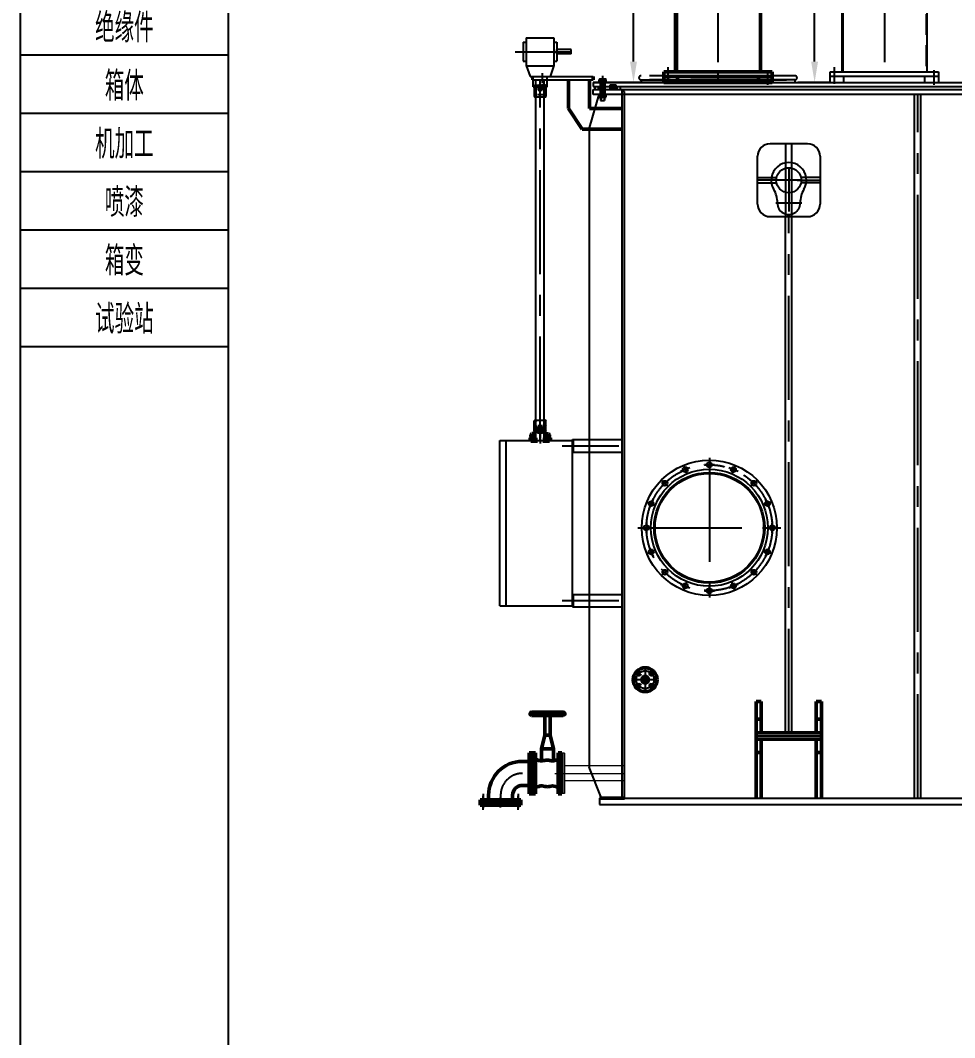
# Model space of a CAD drawing. Header units: millimetres. Extents: x -1000 to 22760, y -400 to 16400.
# Drawn here: x -1000 to 3492, y 8000 to 12888 of the extents above; entities that cross this region are included whole.
import ezdxf
from ezdxf.enums import TextEntityAlignment as Align

# ---------------------------------------------------------------- set-up
doc = ezdxf.new("R2010")
doc.units = ezdxf.units.MM
doc.header["$LTSCALE"] = 400
for name, pattern in [('ACAD_ISO02W100', [15, 12, -3]), ('CENTER', [2, 1.25, -0.25, 0.25, -0.25]), ('DASHED', [0.75, 0.5, -0.25]), ('DASHED2', [0.375, 0.25, -0.125]), ('EB_DASHDOT', [39, 30, -3, 3, -3]), ('PHANTOM', [2.5, 1.25, -0.25, 0.25, -0.25, 0.25, -0.25])]:
    doc.linetypes.add(name, pattern=pattern)
for name, color, linetype, lineweight in [('0粗实线层', 7, 'Continuous', 50), ('1虚线层', 5, 'DASHED', 25), ('2中心线层', 1, 'CENTER', 25), ('3双点划线层', 4, 'PHANTOM', 25), ('4细实线层', 2, 'Continuous', 25), ('5文字层', 6, 'Continuous', 25), ('6标注层', 3, 'Continuous', 25), ('CAXA0', 7, 'Continuous', 70), ('CAXA1', 1, 'EB_DASHDOT', 25), ('CAXA5', 4, 'Continuous', 25), ('tablist', 3, 'Continuous', 25)]:
    doc.layers.add(name, color=color, linetype=linetype, lineweight=lineweight)
for name, color, linetype in [('1', 5, 'DASHED2'), ('1轮廓实线层', 7, 'Continuous'), ('2', 2, 'CENTER'), ('2细线层', 4, 'Continuous'), ('3中心线层', 1, 'CENTER'), ('4虚线层', 6, 'DASHED'), ('5剖面线层', 2, 'Continuous'), ('MAIN', 3, 'Continuous'), ('图框层', 7, 'Continuous')]:
    doc.layers.add(name, color=color, linetype=linetype)
doc.styles.add('PC_TEXTSTYLE', font='txt.shx', dxfattribs={"width": 0.67, "bigfont": 'hztxt.shx'})
doc.styles.add('TH_GBDIM', font='txt.shx', dxfattribs={"width": 0.67, "bigfont": 'hztxt.shx'})
doc.dimstyles.new('TH_GBDIM', dxfattribs={"dimscale": 40, "dimtxt": 3.5, "dimasz": 2.5, "dimexe": 2, "dimexo": 0, "dimgap": 1.5, "dimtad": 0, "dimtoh": 1, "dimdec": 1, "dimdsep": 46, "dimtxsty": 'TH_GBDIM', "dimcen": 2.5, "dimclrd": 3, "dimclre": 3, "dimclrt": 6, "dimadec": 0, "dimazin": 2, "dimtfac": 0.714286, "dimtdec": 1, "dimtmove": 0, "dimatfit": 3, "dimfxl": 0, "dimtzin": 0, "dimlwd": -1, "dimlwe": -1, "dimarcsym": 0})
pattern_1 = [(45, (1448.5772, 12601.8445), (-2.245064, 2.245064), [])]
pattern_2 = [(315, (1448.5772, 12518.9284), (-2.245064, -2.245064), [])]

# ---------------------------------------------------------------- blocks, each defined once
blk = doc.blocks.new('A$C56D739F4')
at = {"color": 1, "linetype": 'CENTER'}
for p, q in [((157, 315), (157, 465)), ((0, 300), (314, 300))]:
    blk.add_line(p, q, dxfattribs=at)
at = {"layer": '0粗实线层', "color": 0}
for p, q in [((0, 465), (25, 465)), ((0, 0), (0, 465)), ((25, 465), (25, 315)), ((289, 465), (314, 465)), ((289, 315), (289, 465)), ((314, 465), (314, 0)), ((0, 380), (25, 380)), ((289, 380), (314, 380)), ((0, 315), (314, 315)), ((0, 285), (314, 285)), ((25, 285), (25, 0)), ((289, 0), (289, 285)), ((0, 220), (25, 220)), ((289, 220), (314, 220))]:
    blk.add_line(p, q, dxfattribs=at)
blk = doc.blocks.new('A$C26587000')
at = {"color": 0}
for p, q in [((90, 175), (-90, 175)), ((-150, -115), (-150, 115)), ((150, 115), (150, -115)), ((-90, -175), (90, -175))]:
    blk.add_line(p, q, dxfattribs=at)
at = {"color": 5}
for p, q in [((-15, -175), (-15, 175)), ((15, -175), (15, 175)), ((-150, 12.5), (-59.8, 12.5)), ((150, 12.5), (59.8, 12.5)), ((-150, -12.5), (-58.7, -12.5)), ((150, -12.5), (58.7, -12.5))]:
    blk.add_line(p, q, dxfattribs=at)
at = {"color": 1}
for p, q in [((40, 0), (-150, 0)), ((0, 40), (0, -150)), ((40, 0), (150, 0))]:
    blk.add_line(p, q, dxfattribs=at)
at = {"color": 6}
for p, q in [((-59.8, 12.5), (-58.7, 12.5)), ((59.8, 12.5), (58.7, 12.5))]:
    blk.add_line(p, q, dxfattribs=at)
at = {"color": 5}
blk.add_circle((0, 0), 60, dxfattribs=at)
at = {"color": 0}
for centre, radius, start, end in [((-90, 115), 60, 90, 180), ((90, 115), 60, 0, 90), ((0, 0), 85, 328.5963, 211.4037), ((-175, -106.8), 120, 358.9582, 31.4037), ((175, -106.8), 120, 148.5963, 181.0418), ((-90, -115), 60, 180, 270), ((0, -110), 55, 178.9582, 1.0418), ((90, -115), 60, 270, 0)]:
    blk.add_arc(centre, radius, start, end, dxfattribs=at)
at = {"layer": '2中心线层'}
for p, q in [((0, 63), (0, -148.9)), ((63, 0), (-63, 0)), ((63, -110), (-63, -110))]:
    blk.add_line(p, q, dxfattribs=at)
blk = doc.blocks.new('A$C27E902EB')
at = {"layer": '0粗实线层'}
for centre, radius in [((0, 0), 57.5), ((-30.1, 30.1), 7), ((0, 0), 16.2), ((0, 0), 12.5), ((30.1, 30.1), 7), ((-30.1, -30.1), 7), ((30.1, -30.1), 7)]:
    blk.add_circle(centre, radius, dxfattribs=at)
at = {"layer": '2中心线层'}
for p, q in [((0, 59.8), (0, -59.8)), ((-23.8, 23.8), (-36.3, 36.3)), ((23.8, 23.8), (36.3, 36.3)), ((57.5, 0), (-57.5, 0)), ((-23.8, -23.8), (-36.3, -36.3)), ((23.8, -23.8), (36.3, -36.3))]:
    blk.add_line(p, q, dxfattribs=at)
blk.add_circle((0, 0), 42.5, dxfattribs=at)
blk = doc.blocks.new('A$C30575253')
for centre, radius in [((0, 0), 325), ((0, 302.5), 12), ((0, 0), 281), ((0, 0), 266), ((0, 0), 261), ((-115.8, 279.5), 12), ((115.8, 279.5), 12), ((-213.9, 213.9), 12), ((213.9, 213.9), 12), ((-279.5, 115.8), 12), ((279.5, 115.8), 12), ((-302.5, 0), 12), ((302.5, 0), 12), ((-279.5, -115.8), 12), ((279.5, -115.8), 12), ((-213.9, -213.9), 12), ((213.9, -213.9), 12), ((-115.8, -279.5), 12), ((0, -302.5), 12), ((115.8, -279.5), 12)]:
    blk.add_circle(centre, radius)
at = {"layer": '2中心线层'}
for p, q in [((-124.9, 301.6), (-106.6, 257.3)), ((24, 302.5), (-24, 302.5)), ((0, 335.6), (0, -335.6)), ((0, 326.5), (0, 278.5)), ((124.9, 301.6), (106.6, 257.3)), ((-93.6, 288.7), (-137.9, 270.3)), ((137.9, 270.3), (93.6, 288.7)), ((-196.9, 230.9), (-230.9, 196.9)), ((-230.9, 230.9), (-196.9, 196.9)), ((230.9, 196.9), (196.9, 230.9)), ((230.9, 230.9), (196.9, 196.9)), ((-301.6, 124.9), (-257.3, 106.6)), ((-270.3, 137.9), (-288.7, 93.6)), ((301.6, 124.9), (257.3, 106.6)), ((288.7, 93.6), (270.3, 137.9)), ((-344.4, 0), (344.4, 0)), ((-326.5, 0), (-278.5, 0)), ((-302.5, 24), (-302.5, -24)), ((302.5, -24), (302.5, 24)), ((326.5, 0), (278.5, 0)), ((-288.7, -93.6), (-270.3, -137.9)), ((270.3, -137.9), (288.7, -93.6)), ((-301.6, -124.9), (-257.3, -106.6)), ((301.6, -124.9), (257.3, -106.6)), ((-230.9, -196.9), (-196.9, -230.9)), ((-230.9, -230.9), (-196.9, -196.9)), ((196.9, -230.9), (230.9, -196.9)), ((230.9, -230.9), (196.9, -196.9)), ((-137.9, -270.3), (-93.6, -288.7)), ((-124.9, -301.6), (-106.6, -257.3)), ((0, -326.5), (0, -278.5)), ((93.6, -288.7), (137.9, -270.3)), ((124.9, -301.6), (106.6, -257.3)), ((-24, -302.5), (24, -302.5))]:
    blk.add_line(p, q, dxfattribs=at)
blk.add_circle((0, 0), 302.5, dxfattribs=at)
blk = doc.blocks.new('A$C3A4966C6')
at = {"layer": '3中心线层'}
blk.add_line((384, 2160.7), (384, 2107.1), dxfattribs=at)
at = {"layer": '3双点划线层'}
for p, q in [((754, 2147.5), (14, 2147.5)), ((14, 2127.5), (754, 2127.5)), ((14, 2127.5), (14, 2115.5)), ((754, 2127.5), (14, 2127.5)), ((754, 2127.5), (754, 2115.5))]:
    blk.add_line(p, q, dxfattribs=at)
for centre, start, end in [((14, 2137.5), 90, 270), ((754, 2137.5), 270, 90)]:
    blk.add_arc(centre, 10, start, end, dxfattribs=at)
blk = doc.blocks.new('BRDLW-126-630-3')
for p, q in [((-260, 406), (260, 406)), ((-260, 378), (-260, 406)), ((260, 378), (260, 406)), ((290, 408), (304, 408)), ((290, 408), (290, 303)), ((304, 408), (304, 303)), ((314, 408), (304, 408)), ((314, 408), (314, 303)), ((-260, 356), (-260, 378)), ((-204, 378), (-260, 378)), ((-260, 378), (0, 378)), ((-204, 356), (-260, 356)), ((260, 356), (-260, 356)), ((-204, 378), (-204, 0)), ((-200, 378), (-200, 0)), ((0, 378), (260, 378)), ((290, 348), (200, 348)), ((204, 378), (204, 0)), ((260, 378), (260, 356)), ((290, 363), (260, 363)), ((290, 303), (304, 303)), ((314, 303), (304, 303)), ((-260, -50), (-260, 0)), ((-260, 0), (-200, 0)), ((-260, 0), (260, 0)), ((260, 0), (260, -50)), ((260, -22), (-260, -22)), ((260, -22), (-260, -22)), ((-195, -50), (-195, -22)), ((195, -50), (195, -22))]:
    blk.add_line(p, q)
at = {"ltscale": 10}
blk.add_line((-260, -50), (260, -50), dxfattribs=at)
at = {"layer": '1'}
blk.add_line((200, 378), (200, 0), dxfattribs=at)
at = {"layer": '2'}
for p, q in [((286, 393), (319, 393)), ((286, 318), (320.6, 318))]:
    blk.add_line(p, q, dxfattribs=at)
at = {"layer": '2中心线层'}
for p, q in [((-240, 423.3), (-240, 340)), ((240, 429.1), (240, 352.5)), ((-240, -57.3), (-240, 22.7)), ((240, -61.9), (240, 9.1))]:
    blk.add_line(p, q, dxfattribs=at)
at = {"layer": '3中心线层'}
blk.add_line((0, 547.6), (0, -19.5), dxfattribs=at)
blk = doc.blocks.new('GY-SGZ')
for p, q in [((1803.6, 9261.6), (2323.6, 9261.6)), ((1803.6, 9233.6), (1803.6, 9261.6)), ((2323.6, 9233.6), (2323.6, 9261.6)), ((2353.6, 9263.6), (2367.6, 9263.6)), ((2353.6, 9263.6), (2353.6, 9158.6)), ((2367.6, 9263.6), (2367.6, 9158.6)), ((2377.6, 9263.6), (2367.6, 9263.6)), ((2377.6, 9263.6), (2377.6, 9158.6)), ((1803.6, 9211.6), (1803.6, 9233.6)), ((1859.6, 9233.6), (1803.6, 9233.6)), ((1803.6, 9233.6), (2063.6, 9233.6)), ((1859.6, 9211.6), (1803.6, 9211.6)), ((2323.6, 9211.6), (1803.6, 9211.6)), ((1859.6, 9233.6), (1859.6, 8805.6)), ((1863.6, 9233.6), (1863.6, 8805.6)), ((2063.6, 9233.6), (2323.6, 9233.6)), ((2353.6, 9203.6), (2263.6, 9203.6)), ((2267.6, 9233.6), (2267.6, 8805.6)), ((2323.6, 9233.6), (2323.6, 9211.6)), ((2353.6, 9218.6), (2323.6, 9218.6)), ((2353.6, 9158.6), (2367.6, 9158.6)), ((2377.6, 9158.6), (2367.6, 9158.6)), ((1803.6, 8755.6), (1803.6, 8805.6)), ((1803.6, 8805.6), (1863.6, 8805.6)), ((1803.6, 8805.6), (2323.6, 8805.6)), ((2323.6, 8805.6), (2323.6, 8755.6)), ((2323.6, 8783.6), (1803.6, 8783.6)), ((2323.6, 8783.6), (1803.6, 8783.6)), ((1868.6, 8755.6), (1868.6, 8783.6)), ((2258.6, 8755.6), (2258.6, 8783.6))]:
    blk.add_line(p, q)
at = {"ltscale": 10}
blk.add_line((1803.6, 8755.6), (2323.6, 8755.6), dxfattribs=at)
at = {"layer": '1'}
blk.add_line((2263.6, 9233.6), (2263.6, 8805.6), dxfattribs=at)
at = {"layer": '2'}
for p, q in [((2349.6, 9248.6), (2382.6, 9248.6)), ((2349.6, 9173.6), (2384.2, 9173.6))]:
    blk.add_line(p, q, dxfattribs=at)
at = {"layer": '2中心线层'}
for p, q in [((1823.6, 9278.8), (1823.6, 9195.5)), ((2303.6, 9284.7), (2303.6, 9208)), ((1823.6, 8748.3), (1823.6, 8828.3)), ((2303.6, 8743.7), (2303.6, 8814.6))]:
    blk.add_line(p, q, dxfattribs=at)
at = {"layer": '3中心线层'}
blk.add_line((2063.6, 9353.1), (2063.6, 8786.1), dxfattribs=at)
blk = doc.blocks.new('A$C691A36B3')
at = {"layer": '0粗实线层'}
for p, q in [((-146.3, 294), (6.3, 294)), ((-146.3, 278.5), (6.3, 278.5)), ((-82.8, 278.5), (-82.8, 183.4)), ((-57.2, 278.5), (-57.2, 183.4)), ((-82.8, 183.4), (-98.7, 118.2)), ((-82.8, 183.4), (-57.2, 183.4)), ((-57.2, 183.4), (-41.3, 118.2)), ((-157.6, -98), (-157.6, 98)), ((-145, 98), (-157.6, 98)), ((-145, -98), (-145, 98)), ((-145, 98), (-127.2, 98)), ((-145, -98), (-145, 98)), ((-127.2, -98), (-127.2, 98)), ((-98.7, 118.2), (-98.7, 60.4)), ((-98.7, 118.2), (-41.3, 118.2)), ((-41.3, 118.2), (-41.3, 60.4)), ((-17.8, -98), (-17.8, 98)), ((-17.8, 98), (0, 98)), ((0, -98), (0, 98)), ((-157.6, 57.8), (-190, 57.8)), ((-157.6, -57.7), (-190, -57.7)), ((-197, -127.4), (-393, -127.4)), ((-393, -140), (-393, -127.4)), ((-197, -140), (-393, -140)), ((-393, -140), (-393, -152.6)), ((-352.7, -127.4), (-352.7, -105)), ((-237.2, -127.4), (-237.2, -105)), ((-197, -140), (-197, -127.4)), ((-197, -140), (-197, -152.6)), ((-145, -98), (-157.6, -98)), ((-127.2, -98), (-145, -98)), ((0, -98), (-17.8, -98)), ((-197, -152.6), (-393, -152.6))]:
    blk.add_line(p, q, dxfattribs=at)
for centre, radius, start, end in [((-146.3, 286.3), 7.74, 90, 270), ((6.3, 286.3), 7.74, 270, 90), ((-190, -105), 162.8, 90, 180), ((-190, -105), 47.3, 90, 180)]:
    blk.add_arc(centre, radius, start, end, dxfattribs=at)
for points, knots in [([(-127.2, 66.4), (-116.3, 64.8), (-97.4, 55.5), (-78.3, 64.6), (-70, 64.1)], [0, 0, 0, 0, 33.020725, 58.090499, 58.090499, 58.090499, 58.090499]), ([(-17.8, 66.4), (-27.1, 65.1), (-44.1, 55.5), (-61.7, 64.6), (-70, 64.1)], [0, 0, 0, 0, 28.125671, 53.195445, 53.195445, 53.195445, 53.195445]), ([(-127.2, -66.4), (-116.3, -64.8), (-97.4, -55.5), (-78.3, -64.6), (-70, -64.1)], [0, 0, 0, 0, 33.020725, 58.090499, 58.090499, 58.090499, 58.090499]), ([(-17.8, -66.4), (-27.1, -65.1), (-44.1, -55.5), (-61.7, -64.6), (-70, -64.1)], [0, 0, 0, 0, 28.125671, 53.195445, 53.195445, 53.195445, 53.195445])]:
    blk.add_open_spline(points, degree=3, knots=knots, dxfattribs=at)
at = {"layer": '2中心线层'}
for p, q in [((-379, -98), (-379, -167.1)), ((-379, -175.1), (-379, -108.2)), ((-295, -105), (-295, -150.4)), ((-295, -164.7), (-295, -116.6)), ((-211, -98), (-211, -167.1)), ((-211, -175.1), (-211, -108.2))]:
    blk.add_line(p, q, dxfattribs=at)
blk.add_arc((-190, -105), 105, 90, 180, dxfattribs=at)
blk = doc.blocks.new('CAXBLOCK77')
at = {"layer": 'CAXA0', "color": 0, "linetype": 'Continuous', "lineweight": 25}
blk.add_line((-702.4, 1020.1), (-702.1, 1020.4), dxfattribs=at)
blk = doc.blocks.new('CAXBLOCK78')
at = {"layer": 'CAXA0', "color": 0, "linetype": 'Continuous', "lineweight": 25}
blk.add_line((-700.9, 1020.5), (-701.9, 1021.5), dxfattribs=at)
blk = doc.blocks.new('CAXBLOCK79')
at = {"layer": 'CAXA0', "color": 0, "linetype": 'Continuous', "lineweight": 25}
blk.add_line((-702.1, 1020.4), (-700.9, 1021.6), dxfattribs=at)
blk = doc.blocks.new('CAXBLOCK80')
at = {"layer": 'CAXA0', "color": 0, "linetype": 'Continuous', "lineweight": 25}
blk.add_line((-700.8, 1020.4), (-700.9, 1020.5), dxfattribs=at)
blk = doc.blocks.new('CAXBLOCK81')
at = {"layer": 'CAXA0', "color": 0, "linetype": 'Continuous', "lineweight": 25}
blk.add_line((-700.9, 1021.6), (-700.7, 1021.9), dxfattribs=at)
blk = doc.blocks.new('CAXBLOCK82')
at = {"layer": 'CAXA0', "color": 0, "linetype": 'Continuous', "lineweight": 25}
blk.add_line((-700.8, 1018.9), (-699.4, 1020.2), dxfattribs=at)
blk = doc.blocks.new('CAXBLOCK83')
at = {"layer": 'CAXA0', "color": 0, "linetype": 'Continuous', "lineweight": 25}
blk.add_line((-699.8, 1019.4), (-700.8, 1020.4), dxfattribs=at)
blk = doc.blocks.new('CAXBLOCK84')
at = {"layer": 'CAXA0', "color": 0, "linetype": 'Continuous', "lineweight": 25}
blk.add_line((-678.2, 1018.9), (-677.9, 1019.1), dxfattribs=at)
blk = doc.blocks.new('CAXBLOCK85')
at = {"layer": 'CAXA0', "color": 0, "linetype": 'Continuous', "lineweight": 25}
blk.add_line((-677.9, 1020.2), (-678.1, 1020.4), dxfattribs=at)
blk = doc.blocks.new('CAXBLOCK86')
at = {"layer": 'CAXA0', "color": 0, "linetype": 'Continuous', "lineweight": 25}
blk.add_line((-679.4, 1020.5), (-678, 1021.9), dxfattribs=at)
blk = doc.blocks.new('CAXBLOCK87')
at = {"layer": 'CAXA0', "color": 0, "linetype": 'Continuous', "lineweight": 25}
blk.add_line((-678.1, 1020.4), (-679.1, 1021.3), dxfattribs=at)
blk = doc.blocks.new('CAXBLOCK88')
at = {"layer": 'CAXA0', "color": 0, "linetype": 'Continuous', "lineweight": 25}
blk.add_line((-676.7, 1020.4), (-676.4, 1020.6), dxfattribs=at)
blk = doc.blocks.new('CAXBLOCK89')
at = {"layer": 'CAXA0', "color": 0, "linetype": 'Continuous', "lineweight": 25}
blk.add_line((-677, 1019.2), (-677.9, 1020.2), dxfattribs=at)
blk = doc.blocks.new('CAXBLOCK90')
at = {"layer": 'CAXA0', "color": 0, "linetype": 'Continuous', "lineweight": 25}
blk.add_line((-677.9, 1019.1), (-676.7, 1020.4), dxfattribs=at)
blk = doc.blocks.new('CAXBLOCK76', base_point=(-689.4, 1020.4))
at = {"layer": 'CAXA0', "linetype": 'Continuous', "lineweight": 70}
for p, q in [((-700.9, 1021.9), (-677.9, 1021.9)), ((-700.9, 1018.9), (-677.9, 1018.9))]:
    blk.add_line(p, q, dxfattribs=at)
for centre in [(-700.9, 1020.4), (-677.9, 1020.4)]:
    blk.add_circle(centre, 1.5, dxfattribs=at)
at = {"layer": 'CAXA1', "linetype": 'EB_DASHDOT', "lineweight": 25}
for p, q in [((-704.4, 1020.4), (-674.4, 1020.4)), ((-700.9, 1016.9), (-700.9, 1023.9)), ((-689.4, 1016.9), (-689.4, 1023.9)), ((-677.9, 1016.9), (-677.9, 1023.9))]:
    blk.add_line(p, q, dxfattribs=at)
at = {"layer": 'CAXA5', "linetype": 'Continuous', "lineweight": 25}
for name in ['CAXBLOCK77', 'CAXBLOCK79', 'CAXBLOCK78', 'CAXBLOCK81', 'CAXBLOCK80', 'CAXBLOCK83', 'CAXBLOCK82', 'CAXBLOCK86', 'CAXBLOCK87', 'CAXBLOCK84', 'CAXBLOCK85', 'CAXBLOCK90', 'CAXBLOCK89', 'CAXBLOCK88']:
    blk.add_blockref(name, (0, 0), dxfattribs=at)
blk = doc.blocks.new('*D163')
at = {"color": 3}
for p, q in [((2321.2, 14342.9), (1867.6, 14342.9)), ((1947.6, 14242.9), (1947.6, 13636.2)), ((1947.6, 12689.9), (1947.6, 13296.6)), ((2353.8, 12589.9), (1867.6, 12589.9))]:
    blk.add_line(p, q, dxfattribs=at)
for points in [[(1930.9, 14242.9), (1964.2, 14242.9), (1947.6, 14342.9)], [(1930.9, 12689.9), (1964.2, 12689.9), (1947.6, 12589.9)]]:
    blk.add_solid(points, dxfattribs=at)
at = {"layer": 'Defpoints', "color": 0}
for p in [(1947.6, 14342.9), (2321.2, 14342.9), (2353.8, 12589.9)]:
    blk.add_point(p, dxfattribs=at)
at = {"color": 6, "insert": (1947.6, 13466.4), "char_height": 140, "attachment_point": 5, "rotation": 90, "style": 'TH_GBDIM'}
blk.add_mtext('1753', dxfattribs=at)
blk = doc.blocks.new('*D165')
at = {"color": 3}
for p, q in [((3118.3, 14900.9), (2738.2, 14900.9)), ((2818.2, 14800.9), (2818.2, 13905.1)), ((2818.2, 12689.9), (2818.2, 13585.7)), ((2893.8, 12589.9), (2738.2, 12589.9))]:
    blk.add_line(p, q, dxfattribs=at)
for points in [[(2801.5, 14800.9), (2834.9, 14800.9), (2818.2, 14900.9)], [(2801.5, 12689.9), (2834.9, 12689.9), (2818.2, 12589.9)]]:
    blk.add_solid(points, dxfattribs=at)
at = {"layer": 'Defpoints', "color": 0}
for p in [(2818.2, 14900.9), (3118.3, 14900.9), (2893.8, 12589.9)]:
    blk.add_point(p, dxfattribs=at)
at = {"color": 6, "insert": (2818.2, 13745.4), "char_height": 140, "attachment_point": 5, "rotation": 90, "style": 'TH_GBDIM'}
blk.add_mtext('2311', dxfattribs=at)
blk = doc.blocks.new('PC_TYDH_BLOCK')
at = {"layer": '0粗实线层', "linetype": 'Continuous'}
for p in [(60, 0), (0, -12)]:
    blk.add_line(p, (60, -12), dxfattribs=at)
at = {"layer": 'tablist'}
for p, q in [((0, -40), (-25, -40)), ((0, -47), (-25, -47)), ((0, -54), (-25, -54)), ((0, -61), (-25, -61)), ((0, -68), (-25, -68)), ((0, -75), (-25, -75)), ((0, -82), (-25, -82)), ((0, -89), (-25, -89)), ((0, -96), (-25, -96)), ((0, -103), (-25, -103)), ((0, -110), (-25, -110)), ((0, -117), (-25, -117))]:
    blk.add_line(p, q, dxfattribs=at)
at = {"layer": '5文字层', "style": 'PC_TEXTSTYLE', "width": 0.67}
for s, p in [('发放车间及班组', (-12.5, -43.5)), ('总装', (-12.5, -50.5)), ('铁心', (-12.5, -57.5)), ('线圈', (-12.5, -64.5)), ('线圈套装', (-12.5, -71.5)), ('绝缘件', (-12.5, -78.5)), ('箱体', (-12.5, -85.5)), ('机加工', (-12.5, -92.5)), ('喷漆', (-12.5, -99.5)), ('箱变', (-12.5, -106.5)), ('试验站', (-12.5, -113.5))]:
    blk.add_text(s, height=3.5, dxfattribs=at).set_placement(p, align=Align.MIDDLE)
at = {"layer": '5文字层', "style": 'PC_TEXTSTYLE', "width": 1.815486}
blk.add_attdef('图样代号', text='', height=7, rotation=180, dxfattribs=at).set_placement((58.24, -2.4), (2.35, -2.4), align=Align.FIT)

msp = doc.modelspace()

# ---------------------------------------------------------------- hatches: boundary and pattern name
h = msp.add_hatch()
h.set_pattern_fill('普通?T^N^N^Q', color=2, style=0)
h.set_pattern_definition([(135, (58563.2413, 76180.952), (0.883883476, 0.883883476), [])])
h.paths.add_polyline_path([(1833.76, 12569.886), (1833.76, 12575.886), (1863.76, 12575.886), (1863.76, 12569.886)])
h.paths.add_polyline_path([(1863.76, 12569.886), (1863.76, 12555.886), (1833.76, 12555.886), (1833.76, 12569.886)])
at = {"layer": '5剖面线层'}
h = msp.add_hatch(dxfattribs=at)
h.set_pattern_fill('ANSI31', color=256, style=0)
h.set_pattern_definition(pattern_1)
h.paths.add_polyline_path([(1788.26, 12592.886), (1781.01, 12592.886), (1780.26, 12592.136), (1780.26, 12589.886), (1788.26, 12589.886)])
h = msp.add_hatch(dxfattribs=at)
h.set_pattern_fill('ANSI31', color=256, style=0)
h.set_pattern_definition(pattern_1)
h.paths.add_polyline_path([(1817.26, 12592.136), (1816.51, 12592.886), (1809.26, 12592.886), (1809.26, 12589.886), (1817.26, 12589.886)])
h = msp.add_hatch(dxfattribs=at)
h.set_pattern_fill('ANSI31', color=256, style=0)
h.set_pattern_definition(pattern_2)
h.paths.add_polyline_path([(1788.26, 12527.886), (1781.01, 12527.886), (1780.26, 12528.636), (1780.26, 12530.886), (1788.26, 12530.886)])
h = msp.add_hatch(dxfattribs=at)
h.set_pattern_fill('ANSI31', color=256, style=0)
h.set_pattern_definition(pattern_2)
h.paths.add_polyline_path([(1817.26, 12528.636), (1816.51, 12527.886), (1809.26, 12527.886), (1809.26, 12530.886), (1817.26, 12530.886)])

# ---------------------------------------------------------------- linework, layer by layer
for p, q in [((1417.76, 12782.386), (1417.76, 12692.386)), ((1417.76, 12782.386), (1432.26, 12782.386)), ((1432.26, 12803.886), (1565.26, 12803.886)), ((1432.26, 12803.886), (1432.26, 12782.386)), ((1432.26, 12782.386), (1432.26, 12670.886)), ((1565.26, 12803.886), (1565.26, 12782.386)), ((1565.26, 12782.386), (1565.26, 12670.886)), ((1565.26, 12782.386), (1579.76, 12782.386)), ((1579.76, 12782.386), (1579.76, 12692.386)), ((1648.76, 12747.386), (1579.76, 12747.386)), ((1579.76, 12727.386), (1579.76, 12747.386)), ((1648.76, 12727.386), (1579.76, 12727.386)), ((1648.76, 12727.386), (1648.76, 12747.386)), ((1417.76, 12692.386), (1432.26, 12692.386)), ((1432.26, 12670.886), (1451.26, 12617.386)), ((1432.26, 12669.386), (1565.26, 12669.386)), ((1565.26, 12670.886), (1546.26, 12617.386)), ((1565.26, 12692.386), (1579.76, 12692.386)), ((1464.76, 12568.886), (1464.76, 12617.386)), ((1532.76, 12568.886), (1532.76, 12617.386)), ((1464.76, 12568.886), (1532.76, 12568.886)), ((1478.76, 10868.482), (1478.76, 12601.386)), ((1518.76, 10868.482), (1518.76, 12601.386)), ((1903.76, 12589.886), (1753.76, 12589.886)), ((1753.76, 12589.886), (1753.76, 12569.886)), ((1753.76, 12589.886), (7353.76, 12589.886)), ((1753.76, 12569.886), (1903.76, 12569.886)), ((1753.76, 12569.886), (7353.76, 12569.886)), ((1763.76, 12555.886), (1763.76, 12569.886)), ((1763.76, 12569.886), (1777.76, 12569.886)), ((1763.76, 12555.886), (1763.76, 12569.886)), ((1773.76, 12569.886), (1903.76, 12569.886)), ((1777.76, 12569.886), (1777.76, 12555.886)), ((1777.76, 12569.886), (1777.76, 12555.886)), ((1781.01, 12592.886), (1780.26, 12592.136)), ((1780.26, 12592.136), (1780.26, 12589.886)), ((1780.26, 12589.886), (1788.26, 12589.886)), ((1788.26, 12592.886), (1781.01, 12592.886)), ((1788.26, 12589.886), (1788.26, 12592.886)), ((1903.75, 12589.886), (1793.75, 12589.886)), ((1793.75, 12569.886), (1903.75, 12569.886)), ((1793.76, 12569.886), (1903.76, 12569.886)), ((1809.26, 12592.886), (1809.26, 12589.886)), ((1816.51, 12592.886), (1809.26, 12592.886)), ((1809.26, 12589.886), (1817.26, 12589.886)), ((1817.26, 12592.136), (1816.51, 12592.886)), ((1817.26, 12589.886), (1817.26, 12592.136)), ((1861.76, 12569.886), (1873.76, 12569.886)), ((1861.76, 12569.886), (1873.76, 12569.886)), ((1869.76, 12555.886), (1869.76, 12569.886)), ((1869.76, 12569.886), (1883.76, 12569.886)), ((1869.76, 12555.886), (1869.76, 12569.886)), ((1883.76, 12569.886), (1883.76, 12555.886)), ((1883.76, 12569.886), (1883.76, 12555.886)), ((1486.26, 12532.386), (1511.26, 12532.386)), ((1488.76, 12552.886), (1508.76, 12552.886)), ((1781.75, 12530.886), (1733.75, 12370.839)), ((1753.76, 12555.886), (7353.76, 12555.886)), ((1753.76, 12530.886), (1753.76, 12555.886)), ((1753.76, 12530.886), (1753.76, 12555.886)), ((7353.76, 12530.886), (1753.76, 12530.886)), ((1780.26, 12530.886), (1788.26, 12530.886)), ((1780.26, 12528.636), (1780.26, 12530.886)), ((1781.01, 12527.886), (1780.26, 12528.636)), ((1788.26, 12527.886), (1781.01, 12527.886)), ((1782.285, 12518.636), (1782.285, 12527.136)), ((1786.404, 12527.886), (1811.117, 12527.886)), ((1811.117, 12517.886), (1786.404, 12517.886)), ((1788.26, 12530.886), (1788.26, 12527.886)), ((1790.523, 12527.136), (1790.523, 12518.636)), ((1806.998, 12527.136), (1806.998, 12518.636)), ((1809.26, 12530.886), (1817.26, 12530.886)), ((1809.26, 12527.886), (1809.26, 12530.886)), ((1816.51, 12527.886), (1809.26, 12527.886)), ((1813.86, 12526.886), (1813.86, 12524.386)), ((1815.235, 12527.136), (1815.235, 12518.636)), ((1817.26, 12528.636), (1816.51, 12527.886)), ((1817.26, 12530.886), (1817.26, 12528.636)), ((1893.76, 9149.886), (1893.749, 12545.886)), ((1893.75, 12530.886), (1893.75, 12555.886)), ((1893.75, 12530.886), (1893.75, 12555.886)), ((1903.76, 12545.886), (1893.75, 12545.886)), ((1903.76, 12545.886), (1893.75, 12545.886)), ((3298.749, 9149.884), (3298.749, 12530.886)), ((3328.749, 9149.884), (3328.749, 12530.886)), ((1733.748, 12370.834), (1733.76, 9299.886)), ((2678.737, 9464.884), (2678.737, 11944.866)), ((2708.737, 9464.884), (2708.737, 11944.866)), ((1334.232, 10868.482), (1334.232, 10074.882)), ((1653.76, 10873.482), (1893.754, 10873.482)), ((1653.76, 10813.482), (1653.76, 10873.482)), ((1659.76, 10813.482), (1659.76, 10873.482)), ((1653.76, 10813.482), (1893.755, 10813.482)), ((1653.76, 10129.882), (1893.757, 10129.882)), ((1653.76, 10069.882), (1653.76, 10129.882)), ((1659.76, 10069.882), (1659.76, 10129.882)), ((1653.76, 10069.882), (1893.757, 10069.882)), ((1603.76, 9172.329), (1603.76, 9367.329)), ((1793.76, 9149.886), (1733.76, 9299.886)), ((1783.76, 9149.886), (1783.76, 9119.886)), ((1903.76, 9149.886), (7203.76, 9149.868)), ((1783.76, 9119.886), (1903.76, 9119.886)), ((1903.76, 9119.905), (7203.76, 9119.886))]:
    msp.add_line(p, q)
at = {"color": 0}
for p, q in [((1451.26, 12617.386), (1546.26, 12617.386)), ((1463.26, 12617.386), (1558.26, 12617.386))]:
    msp.add_line(p, q, dxfattribs=at)
at = {"color": 1}
msp.add_line((1798.76, 12620.565), (1798.76, 12527.402), dxfattribs=at)
at = {"color": 1, "linetype": 'CENTER'}
msp.add_line((1498.76, 10868.482), (1498.76, 12596.971), dxfattribs=at)
at = {"color": 5}
for p, q in [((1786.76, 12589.886), (1786.76, 12530.886)), ((1810.76, 12530.886), (1810.76, 12589.886)), ((1786.76, 12555.886), (1786.76, 12530.886)), ((1810.76, 12530.886), (1810.76, 12555.886))]:
    msp.add_line(p, q, dxfattribs=at)
at = {"color": 2}
for p, q in [((1863.76, 12575.886), (1833.76, 12575.886)), ((1833.76, 12575.886), (1833.76, 12555.886)), ((1863.76, 12555.886), (1863.76, 12575.886)), ((1833.76, 12555.886), (1863.76, 12555.886))]:
    msp.add_line(p, q, dxfattribs=at)
at = {"color": 6}
for q in [(1903.749, 12545.886), (1903.76, 11463.889)]:
    msp.add_line((1903.76, 9149.886), q, dxfattribs=at)
at = {"linetype": 'ByBlock', "lineweight": 0}
for p, q in [((1616.56, 9367.329), (1603.76, 9367.329)), ((1603.76, 9367.329), (1603.76, 9172.387)), ((1616.56, 9367.329), (1616.56, 9172.329)), ((1616.56, 9172.329), (1603.76, 9172.329))]:
    msp.add_line(p, q, dxfattribs=at)
for centre, radius, start, end in [((1786.404, 12516.202), 11.684, 69.359704, 110.640296), ((1786.404, 12529.571), 11.684, 249.359704, 290.640296), ((1798.76, 12482.274), 45.613, 79.595464, 100.404536), ((1798.76, 12563.499), 45.613, 259.595464, 280.404536), ((1811.117, 12516.202), 11.684, 69.359704, 110.640296), ((1811.117, 12529.571), 11.684, 249.359704, 290.640296)]:
    msp.add_arc(centre, radius, start, end)
at = {"layer": '0粗实线层'}
for p, q in [((1753.76, 12617.386), (1753.76, 12601.386)), ((1635.76, 12464.856), (1635.76, 12601.386)), ((1735.76, 12464.856), (1735.76, 12601.386)), ((1635.76, 12464.856), (1700.76, 12364.856)), ((1735.76, 12464.856), (1895.76, 12464.856)), ((1700.76, 12364.856), (1895.76, 12364.856)), ((1903.76, 9149.886), (1783.76, 9149.886))]:
    msp.add_line(p, q, dxfattribs=at)
at = {"layer": '1虚线层', "color": 5, "lineweight": 0}
for p, q in [((1903.76, 9305.887), (1733.76, 9305.887)), ((1903.76, 9233.887), (1760.16, 9233.887))]:
    msp.add_line(p, q, dxfattribs=at)
at = {"layer": '1轮廓实线层'}
for p, q in [((1470.76, 12572.886), (1470.76, 12522.886)), ((1473.76, 12575.886), (1491.26, 12575.886)), ((1478.76, 12567.886), (1478.76, 12551.886)), ((1494.26, 12572.886), (1494.26, 12552.886)), ((1503.26, 12572.886), (1503.26, 12552.886)), ((1523.76, 12575.886), (1506.26, 12575.886)), ((1518.76, 12567.886), (1518.76, 12551.886)), ((1525.76, 12571.886), (1525.76, 12523.886)), ((1526.76, 12572.886), (1526.76, 12522.886)), ((1781.01, 12592.886), (1780.26, 12592.136)), ((1780.26, 12592.136), (1780.26, 12589.886)), ((1780.26, 12589.886), (1798.76, 12589.886)), ((1798.76, 12592.886), (1781.01, 12592.886)), ((1781.995, 12592.886), (1781.995, 12603.511)), ((1781.995, 12592.886), (1815.525, 12592.886)), ((1798.76, 12605.386), (1786.187, 12605.386)), ((1788.26, 12592.886), (1788.26, 12589.886)), ((1788.76, 12592.886), (1788.76, 12502.886)), ((1790.378, 12592.886), (1790.378, 12603.511)), ((1811.334, 12605.386), (1798.76, 12605.386)), ((1798.76, 12592.886), (1816.51, 12592.886)), ((1817.26, 12589.886), (1798.76, 12589.886)), ((1807.143, 12592.886), (1807.143, 12603.511)), ((1808.76, 12592.886), (1808.76, 12502.886)), ((1809.26, 12592.886), (1809.26, 12589.886)), ((1815.525, 12592.886), (1815.525, 12603.511)), ((1816.51, 12592.886), (1817.26, 12592.136)), ((1817.26, 12592.136), (1817.26, 12589.886)), ((1473.76, 12519.886), (1498.76, 12519.886)), ((1478.76, 12543.886), (1478.76, 12527.886)), ((1481.76, 12519.886), (1523.76, 12519.886)), ((1494.26, 12552.886), (1503.26, 12552.886)), ((1518.76, 12543.886), (1518.76, 12527.886)), ((1780.26, 12530.886), (1798.76, 12530.886)), ((1780.26, 12528.636), (1780.26, 12530.886)), ((1781.01, 12527.886), (1780.26, 12528.636)), ((1798.76, 12527.886), (1781.01, 12527.886)), ((1783.66, 12526.886), (1783.66, 12521.886)), ((1798.76, 12526.886), (1783.66, 12526.886)), ((1783.66, 12521.886), (1797.512, 12521.886)), ((1788.26, 12527.886), (1788.26, 12530.886)), ((1788.76, 12543.886), (1808.76, 12543.886)), ((1797.512, 12521.886), (1796.172, 12526.886)), ((1813.86, 12521.886), (1797.512, 12521.886)), ((1817.26, 12530.886), (1798.76, 12530.886)), ((1798.76, 12527.886), (1816.51, 12527.886)), ((1798.76, 12526.886), (1800.1, 12521.886)), ((1798.76, 12526.886), (1813.86, 12526.886)), ((1809.26, 12527.886), (1809.26, 12530.886)), ((1813.86, 12526.886), (1813.86, 12521.886)), ((1816.51, 12527.886), (1817.26, 12528.636)), ((1817.26, 12528.636), (1817.26, 12530.886)), ((1788.76, 12502.886), (1808.76, 12502.886)), ((1470.76, 10913.482), (1470.76, 10963.482)), ((1473.76, 10966.482), (1498.76, 10966.482)), ((1478.76, 10942.482), (1478.76, 10958.482)), ((1481.76, 10966.482), (1523.76, 10966.482)), ((1518.76, 10942.482), (1518.76, 10958.482)), ((1525.76, 10914.482), (1525.76, 10962.482)), ((1526.76, 10913.482), (1526.76, 10963.482)), ((1473.76, 10910.482), (1491.26, 10910.482)), ((1478.76, 10918.482), (1478.76, 10934.482)), ((1494.26, 10933.482), (1503.26, 10933.482)), ((1494.26, 10913.482), (1494.26, 10933.482)), ((1503.26, 10913.482), (1503.26, 10933.482)), ((1523.76, 10910.482), (1506.26, 10910.482)), ((1518.76, 10918.482), (1518.76, 10934.482))]:
    msp.add_line(p, q, dxfattribs=at)
for centre in [(1474.76, 12571.886), (1522.76, 12571.886), (1474.76, 12547.886), (1474.76, 12523.886), (1522.76, 12547.886), (1522.76, 12523.886), (1474.76, 10962.482), (1522.76, 10962.482), (1474.76, 10938.482), (1474.76, 10914.482), (1522.76, 10938.482), (1522.76, 10914.482)]:
    msp.add_circle(centre, 3, dxfattribs=at)
for centre, radius, start, end in [((1473.76, 12572.886), 3, 90, 180), ((1474.76, 12571.886), 5.657, 315, 45), ((1491.26, 12572.886), 3, 0, 90), ((1506.26, 12572.886), 3, 90, 180), ((1522.76, 12571.886), 5.657, 135, 225), ((1523.76, 12572.886), 3, 0, 90), ((1786.187, 12599.765), 5.622, 41.79628, 138.20372), ((1798.76, 12585.711), 19.675, 64.783215, 115.216785), ((1811.334, 12599.765), 5.622, 41.79628, 138.20372), ((1473.76, 12522.886), 3, 180, 270), ((1474.76, 12547.886), 5.657, 315, 45), ((1474.76, 12523.886), 5.657, 315, 45), ((1522.76, 12547.886), 5.657, 135, 225), ((1522.76, 12523.886), 5.657, 135, 225), ((1523.76, 12522.886), 3, 270, 0), ((1473.76, 10963.482), 3, 90, 180), ((1474.76, 10962.482), 5.657, 315, 45), ((1522.76, 10962.482), 5.657, 135, 225), ((1523.76, 10963.482), 3, 0, 90), ((1473.76, 10913.482), 3, 180, 270), ((1474.76, 10938.482), 5.657, 315, 45), ((1474.76, 10914.482), 5.657, 315, 45), ((1491.26, 10913.482), 3, 270, 0), ((1506.26, 10913.482), 3, 180, 270), ((1522.76, 10938.482), 5.657, 135, 225), ((1522.76, 10914.482), 5.657, 135, 225), ((1523.76, 10913.482), 3, 270, 0)]:
    msp.add_arc(centre, radius, start, end, dxfattribs=at)
at = {"layer": '2', "color": 1}
for p, q in [((1604.598, 10843.482), (1696.508, 10843.482)), ((1604.598, 10099.882), (1696.508, 10099.882))]:
    msp.add_line(p, q, dxfattribs=at)
at = {"layer": '2中心线层'}
for p, q in [((1379.261, 12737.386), (1648.76, 12737.386)), ((1510.76, 12585.534), (1510.76, 12633.959)), ((3313.749, 9149.884), (3313.749, 12530.886)), ((2693.737, 9464.884), (2693.737, 11944.866)), ((1653.76, 10843.482), (1877.76, 10843.482)), ((1653.76, 10099.882), (1877.76, 10099.882))]:
    msp.add_line(p, q, dxfattribs=at)
at = {"layer": '2中心线层', "color": 1, "linetype": 'ACAD_ISO02W100', "lineweight": 0}
msp.add_line((1568.9, 9269.887), (1903.76, 9269.887), dxfattribs=at)
at = {"layer": '2细线层'}
for p, q in [((1790.76, 12543.886), (1790.76, 12502.886)), ((1806.76, 12543.886), (1806.76, 12502.886))]:
    msp.add_line(p, q, dxfattribs=at)
at = {"layer": '3中心线层'}
for p, q in [((1471.506, 12571.886), (1478.233, 12571.886)), ((1526.015, 12571.886), (1519.287, 12571.886)), ((1522.76, 12575.886), (1522.76, 12519.886)), ((1798.76, 12594.972), (1798.76, 12588.075)), ((1471.76, 12523.886), (1478.469, 12523.886)), ((1472.052, 12547.886), (1477.927, 12547.886)), ((1525.76, 12523.886), (1519.051, 12523.886)), ((1525.469, 12547.886), (1519.594, 12547.886)), ((1798.76, 12525.801), (1798.76, 12532.698)), ((1798.76, 12528.983), (1798.76, 12519.791)), ((1798.76, 12527.886), (1798.76, 12517.886)), ((1471.76, 10962.482), (1478.469, 10962.482)), ((1525.76, 10962.482), (1519.051, 10962.482)), ((1522.76, 10910.482), (1522.76, 10966.482)), ((1471.506, 10914.482), (1478.233, 10914.482)), ((1472.052, 10938.482), (1477.927, 10938.482)), ((1526.015, 10914.482), (1519.287, 10914.482)), ((1525.469, 10938.482), (1519.594, 10938.482))]:
    msp.add_line(p, q, dxfattribs=at)
at = {"layer": '4细实线层'}
for p, q in [((1488.76, 12572.886), (1488.76, 12552.886)), ((1508.76, 12572.886), (1508.76, 12552.886)), ((1488.76, 12552.886), (1508.76, 12552.886)), ((1488.76, 10913.482), (1488.76, 10933.482)), ((1488.76, 10933.482), (1508.76, 10933.482)), ((1508.76, 10913.482), (1508.76, 10933.482))]:
    msp.add_line(p, q, dxfattribs=at)
at = {"layer": '4细实线层', "color": 0}
for p, q in [((1305.76, 10074.882), (1305.76, 10868.482)), ((1305.76, 10868.482), (1653.76, 10868.482)), ((1653.76, 10074.882), (1653.76, 10868.482)), ((1305.76, 10074.882), (1653.76, 10074.882))]:
    msp.add_line(p, q, dxfattribs=at)
at = {"layer": '4细实线层', "color": 0, "lineweight": 0}
for p, q in [((1733.76, 9305.887), (1616.56, 9305.887)), ((1760.16, 9233.887), (1616.56, 9233.887))]:
    msp.add_line(p, q, dxfattribs=at)
at = {"layer": '4虚线层'}
for p, q in [((1788.66, 12526.886), (1788.66, 12521.886)), ((1808.86, 12526.886), (1808.86, 12521.886))]:
    msp.add_line(p, q, dxfattribs=at)
at = {"layer": '6标注层', "color": 0}
for p, q in [((1460.76, 12617.386), (1753.76, 12617.386)), ((1460.76, 12601.386), (1460.76, 12617.386)), ((1460.76, 12601.386), (1753.76, 12601.386))]:
    msp.add_line(p, q, dxfattribs=at)
at = {"layer": 'CAXA0', "linetype": 'Continuous', "lineweight": 70}
for p, q in [((1479.099, 10900.441), (1479.144, 10900.441)), ((1487.062, 10916.482), (1510.458, 10916.482)), ((1487.062, 10916.482), (1510.458, 10916.482)), ((1487.062, 10916.437), (1510.458, 10916.437)), ((1487.26, 10913.482), (1510.26, 10913.482)), ((1487.26, 10911.482), (1487.26, 10913.482)), ((1487.26, 10913.482), (1510.26, 10913.482)), ((1487.699, 10933.482), (1509.822, 10933.482)), ((1498.76, 10913.482), (1510.26, 10913.482)), ((1510.26, 10911.482), (1510.26, 10913.482)), ((1453.76, 10881.482), (1459.26, 10881.482)), ((1453.76, 10881.482), (1453.76, 10869.482)), ((1456.76, 10869.482), (1453.76, 10869.482)), ((1486.15, 10869.482), (1456.76, 10869.482)), ((1458.76, 10891.035), (1458.76, 10895.649)), ((1458.76, 10885.441), (1458.76, 10888.928)), ((1459.76, 10885.441), (1458.76, 10885.441)), ((1458.76, 10868.482), (1458.76, 10869.482)), ((1459.26, 10884.982), (1477.459, 10884.982)), ((1459.26, 10884.982), (1459.26, 10881.482)), ((1478.685, 10881.482), (1459.26, 10881.482)), ((1459.76, 10885.441), (1459.76, 10884.982)), ((1477.346, 10885.441), (1459.76, 10885.441)), ((1478.758, 10899.642), (1460.541, 10897.637)), ((1543.76, 10869.482), (1511.371, 10869.482)), ((1518.762, 10899.642), (1536.979, 10897.637)), ((1543.76, 10881.482), (1518.835, 10881.482)), ((1520.062, 10884.982), (1537.76, 10884.982)), ((1538.76, 10885.441), (1520.175, 10885.441)), ((1537.76, 10885.441), (1537.76, 10884.982)), ((1538.26, 10884.982), (1537.76, 10884.982)), ((1538.26, 10884.982), (1538.26, 10881.482)), ((1538.76, 10895.649), (1538.76, 10891.035)), ((1538.76, 10888.928), (1538.76, 10885.441)), ((1538.76, 10868.482), (1538.76, 10869.482)), ((1543.76, 10881.482), (1543.76, 10869.482))]:
    msp.add_line(p, q, dxfattribs=at)
msp.add_circle((1498.76, 10923.482), 6, dxfattribs=at)
msp.add_circle((1498.76, 10923.482), 6, dxfattribs=at)
for centre, radius, start, end in [((1527.46, 10923.482), 41, 165.883019, 189.830366), ((1454.76, 10911.482), 32.5, 355.950684, 0), ((1487.26, 10914.982), 1.5, 270, 90), ((1487.26, 10914.982), 1.5, 270, 90), ((1510.26, 10914.982), 1.5, 90, 270), ((1510.26, 10914.982), 1.5, 89.999988, 269.999988), ((1470.06, 10923.482), 41, 350.169634, 14.116981), ((1542.76, 10911.482), 32.5, 180, 184.049316), ((1460.76, 10895.649), 2, 96.282492, 180), ((1459.26, 10891.035), 0.5, 179.99455, 224.978418), ((1459.26, 10888.928), 0.5, 135.03922, 179.998643), ((1458.205, 10889.982), 0.991, 315.035356, 44.962896), ((1536.76, 10895.649), 2, 0, 83.717508), ((1539.315, 10889.982), 0.991, 135.033641, 224.962912), ((1538.26, 10891.035), 0.5, 315.05653, 359.991962), ((1538.261, 10888.928), 0.5, 359.994613, 44.978255)]:
    msp.add_arc(centre, radius, start, end, dxfattribs=at)
at = {"layer": 'CAXA1', "linetype": 'EB_DASHDOT', "lineweight": 25}
for p, q in [((1514.402, 10923.482), (1482.403, 10923.482)), ((1498.76, 10903.441), (1498.76, 10882.192)), ((1476.76, 10890.482), (1473.76, 10890.482)), ((1498.76, 10879.438), (1498.76, 10855.482)), ((1523.76, 10890.482), (1520.76, 10890.482))]:
    msp.add_line(p, q, dxfattribs=at)
at = {"layer": 'MAIN', "color": 0, "lineweight": 35}
for p, q in [((1490.863, 10910.482), (1490.863, 10902.82)), ((1490.863, 10910.482), (1490.863, 10902.82)), ((1506.863, 10902.82), (1506.863, 10910.482)), ((1506.863, 10902.82), (1506.863, 10910.482))]:
    msp.add_line(p, q, dxfattribs=at)
at = {"layer": 'tablist'}
msp.add_line((-1000, -400), (-1000, 16400), dxfattribs=at)
at = {"layer": '图框层'}
msp.add_line((0, 0), (0, 16000), dxfattribs=at)

# ---------------------------------------------------------------- block references
for name, p in [('GY-SGZ', (1090.171, 3834.327)), ('A$C26587000', (2694.237, 12119.866)), ('A$C30575253', (2312.217, 10449.874)), ('A$C27E902EB', (2003.768, 9719.881)), ('A$C56D739F4', (2536.737, 9149.884))]:
    msp.add_blockref(name, p)
at = {"layer": '0粗实线层', "color": 0}
msp.add_blockref('BRDLW-126-630-3', (2353.757, 12639.886), dxfattribs=at)
at = {"layer": '0粗实线层'}
for name, p in [('A$C3A4966C6', (1969.763, 10474.384)), ('A$C691A36B3', (1603.76, 9269.829))]:
    msp.add_blockref(name, p, dxfattribs=at)
at = {"layer": 'CAXA0', "linetype": 'Continuous', "lineweight": 70}
msp.add_blockref('CAXBLOCK76', (1498.76, 10914.982), dxfattribs=at)
at = {"layer": '图框层'}
ref = msp.add_blockref('PC_TYDH_BLOCK', (0, 16000), dxfattribs=dict(at, xscale=40, yscale=40, zscale=40))
ref.add_attrib('图样代号', '1YB.710.4464', dxfattribs={"layer": '5文字层', "height": 280, "rotation": 180, "style": 'PC_TEXTSTYLE', "width": 0.67}).set_placement((1211.716, 15903.873), align=Align.CENTER)

# ---------------------------------------------------------------- dimensions: what is measured, and where the dimension line sits
dim = msp.add_linear_dim(base=(2818.203, 14900.886), p1=(2893.76, 12589.886), p2=(3118.321, 14900.886), angle=90, dimstyle='TH_GBDIM')
dim.commit()
dim.dimension.update_dxf_attribs({"geometry": '*D165', "text_midpoint": (2818.203, 13745.386)})
dim = msp.add_linear_dim(base=(1947.579, 14342.886), p1=(2353.76, 12589.886), p2=(2321.187, 14342.886), angle=90, dimstyle='TH_GBDIM')
dim.commit()
dim.dimension.update_dxf_attribs({"geometry": '*D163', "text_midpoint": (1947.579, 13466.386), "dimtype": 160})

doc.saveas('drawing.dxf')
